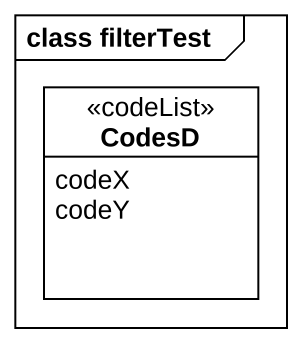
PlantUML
@startuml
mainframe class filterTest
hide circle
hide empty members
class CodesD <<codeList>> {
  codeX
  codeY
}
@enduml
